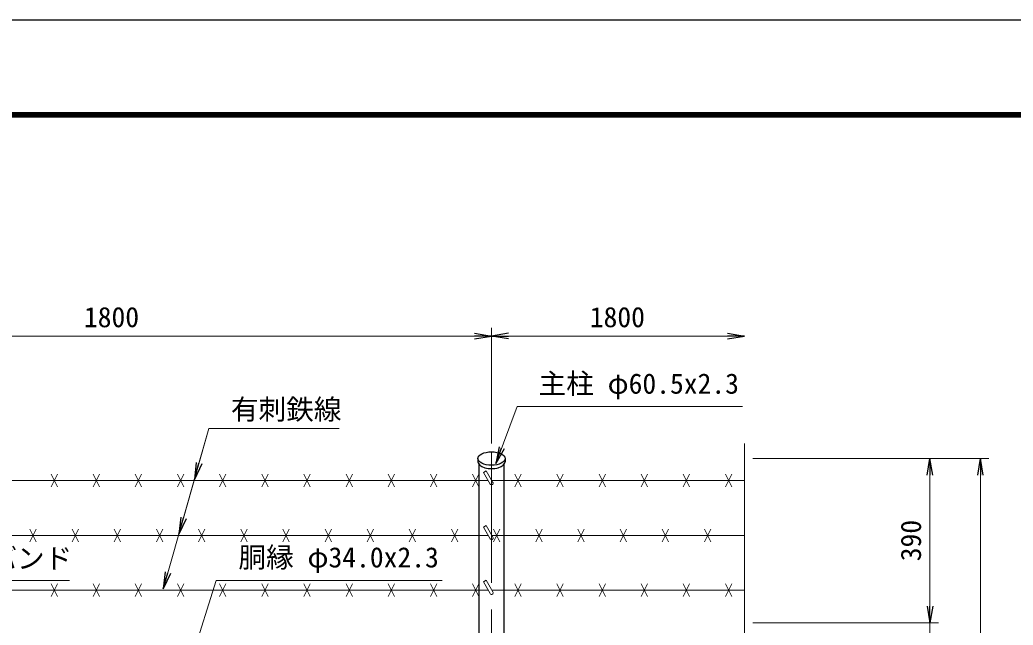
# Model space of a CAD drawing. Units: millimetres, scale not verified. Extents: x -4200 to 4200, y -2970 to 2970.
# Drawn here: x -2704 to -347, y 1535 to 2970 of the extents above; entities that cross this region are included whole.
import ezdxf
from ezdxf.enums import TextEntityAlignment as Align

# ---------------------------------------------------------------- set-up
doc = ezdxf.new("R2010")
doc.units = ezdxf.units.MM
doc.header["$LTSCALE"] = 10
doc.linetypes.add('USER1', pattern=[50.8, 31.75, -6.35, 6.35, -6.35])
for name, color, linetype, lineweight in [('0-0_D-STR1', 1, 'Continuous', 25), ('0-1_D-STR3', 3, 'Continuous', 13), ('0-2_D-BMK', 2, 'USER1', 13), ('0-4_D-STR-DIM', 7, 'Continuous', 13), ('0-A_D-STR-TXT', 7, 'Continuous', 13), ('0-C_D-TTL', 7, 'Continuous', 25)]:
    doc.layers.add(name, color=color, linetype=linetype, lineweight=lineweight)
doc.layers.add('0-5_0', color=7, linetype='Continuous')
doc.styles.add('ＭＳ ゴシック', font='')
doc.styles.get('ＭＳ ゴシック').set_extended_font_data('MS Gothic')

# ---------------------------------------------------------------- blocks, each defined once
blk = doc.blocks.new('_Open')
at = {"layer": '0-5_0'}
blk.add_line((-10, 1.667), (0, 0), dxfattribs=at)
blk.add_lwpolyline([(-10, -1.667), (0, 0), (-10, 0)], dxfattribs=at)

msp = doc.modelspace()

# ---------------------------------------------------------------- linework, layer by layer
at = {"layer": '0-0_D-STR1'}
for p, q in [((-1616.75, 1929.94), (-1616.75, 1921.98)), ((-1614.9, 1916.66), (-1614.9, 1460.23)), ((-1554.4, 1460.23), (-1554.4, 1916.66)), ((-1552.55, 1929.94), (-1552.55, 1921.98))]:
    msp.add_line(p, q, dxfattribs=at)
msp.add_ellipse((-1584.65, 1929.94), major_axis=(-32.1, 0), ratio=0.494803, dxfattribs=at)
msp.add_ellipse((-1584.65, 1921.98), major_axis=(-32.1, 0), ratio=0.494803, start_param=6.2831853, end_param=9.424778, dxfattribs=at)
at = {"layer": '0-1_D-STR3'}
for p, q in [((-2629.65, 1862.51), (-2614.65, 1892.51)), ((-2629.65, 1892.51), (-2614.65, 1862.51)), ((-2529.65, 1862.51), (-2514.65, 1892.51)), ((-2529.65, 1892.51), (-2514.65, 1862.51)), ((-2429.65, 1862.51), (-2414.65, 1892.51)), ((-2429.65, 1892.51), (-2414.65, 1862.51)), ((-2329.65, 1862.51), (-2314.65, 1892.51)), ((-2329.65, 1892.51), (-2314.65, 1862.51)), ((-2229.65, 1862.51), (-2214.65, 1892.51)), ((-2229.65, 1892.51), (-2214.65, 1862.51)), ((-2129.65, 1862.51), (-2114.65, 1892.51)), ((-2129.65, 1892.51), (-2114.65, 1862.51)), ((-2029.65, 1862.51), (-2014.65, 1892.51)), ((-2029.65, 1892.51), (-2014.65, 1862.51)), ((-1929.65, 1862.51), (-1914.65, 1892.51)), ((-1929.65, 1892.51), (-1914.65, 1862.51)), ((-1829.65, 1862.51), (-1814.65, 1892.51)), ((-1829.65, 1892.51), (-1814.65, 1862.51)), ((-1729.65, 1862.51), (-1714.65, 1892.51)), ((-1729.65, 1892.51), (-1714.65, 1862.51)), ((-1629.65, 1862.51), (-1614.65, 1892.51)), ((-1629.65, 1892.51), (-1614.65, 1862.51)), ((-1604.05, 1897.1), (-1597.12, 1901.1)), ((-1604.05, 1897.1), (-1588.12, 1869.51)), ((-1597.12, 1901.1), (-1581.19, 1873.51)), ((-1529.65, 1862.51), (-1514.65, 1892.51)), ((-1529.65, 1892.51), (-1514.65, 1862.51)), ((-1429.65, 1862.51), (-1414.65, 1892.51)), ((-1429.65, 1892.51), (-1414.65, 1862.51)), ((-1329.65, 1862.51), (-1314.65, 1892.51)), ((-1329.65, 1892.51), (-1314.65, 1862.51)), ((-1229.65, 1862.51), (-1214.65, 1892.51)), ((-1229.65, 1892.51), (-1214.65, 1862.51)), ((-1129.65, 1862.51), (-1114.65, 1892.51)), ((-1129.65, 1892.51), (-1114.65, 1862.51)), ((-1029.65, 1862.51), (-1014.65, 1892.51)), ((-1029.65, 1892.51), (-1014.65, 1862.51)), ((-1592.74, 1877.51), (-3383.5, 1877.51)), ((-984.65, 1877.51), (-1583.5, 1877.51)), ((-1604.05, 1767.2), (-1597.12, 1771.2)), ((-1597.12, 1771.2), (-1581.19, 1743.61)), ((-1592.74, 1747.61), (-3383.5, 1747.61)), ((-2679.65, 1732.61), (-2664.65, 1762.61)), ((-2679.65, 1762.61), (-2664.65, 1732.61)), ((-2579.65, 1732.61), (-2564.65, 1762.61)), ((-2579.65, 1762.61), (-2564.65, 1732.61)), ((-2479.65, 1732.61), (-2464.65, 1762.61)), ((-2479.65, 1762.61), (-2464.65, 1732.61)), ((-2379.65, 1732.61), (-2364.65, 1762.61)), ((-2379.65, 1762.61), (-2364.65, 1732.61)), ((-2279.65, 1732.61), (-2264.65, 1762.61)), ((-2279.65, 1762.61), (-2264.65, 1732.61)), ((-2179.65, 1732.61), (-2164.65, 1762.61)), ((-2179.65, 1762.61), (-2164.65, 1732.61)), ((-2079.65, 1732.61), (-2064.65, 1762.61)), ((-2079.65, 1762.61), (-2064.65, 1732.61)), ((-1979.65, 1732.61), (-1964.65, 1762.61)), ((-1979.65, 1762.61), (-1964.65, 1732.61)), ((-1879.65, 1732.61), (-1864.65, 1762.61)), ((-1879.65, 1762.61), (-1864.65, 1732.61)), ((-1779.65, 1732.61), (-1764.65, 1762.61)), ((-1779.65, 1762.61), (-1764.65, 1732.61)), ((-1679.65, 1732.61), (-1664.65, 1762.61)), ((-1679.65, 1762.61), (-1664.65, 1732.61)), ((-1604.05, 1767.2), (-1588.12, 1739.61)), ((-984.65, 1747.61), (-1583.5, 1747.61)), ((-1579.65, 1732.61), (-1564.65, 1762.61)), ((-1579.65, 1762.61), (-1564.65, 1732.61)), ((-1479.65, 1732.61), (-1464.65, 1762.61)), ((-1479.65, 1762.61), (-1464.65, 1732.61)), ((-1379.65, 1732.61), (-1364.65, 1762.61)), ((-1379.65, 1762.61), (-1364.65, 1732.61)), ((-1279.65, 1732.61), (-1264.65, 1762.61)), ((-1279.65, 1762.61), (-1264.65, 1732.61)), ((-1179.65, 1732.61), (-1164.65, 1762.61)), ((-1179.65, 1762.61), (-1164.65, 1732.61)), ((-1079.65, 1732.61), (-1064.65, 1762.61)), ((-1079.65, 1762.61), (-1064.65, 1732.61)), ((-2629.65, 1602.7), (-2614.65, 1632.7)), ((-2629.65, 1632.7), (-2614.65, 1602.7)), ((-2529.65, 1602.7), (-2514.65, 1632.7)), ((-2529.65, 1632.7), (-2514.65, 1602.7)), ((-2429.65, 1602.7), (-2414.65, 1632.7)), ((-2429.65, 1632.7), (-2414.65, 1602.7)), ((-2329.65, 1602.7), (-2314.65, 1632.7)), ((-2329.65, 1632.7), (-2314.65, 1602.7)), ((-2229.65, 1602.7), (-2214.65, 1632.7)), ((-2229.65, 1632.7), (-2214.65, 1602.7)), ((-2129.65, 1602.7), (-2114.65, 1632.7)), ((-2129.65, 1632.7), (-2114.65, 1602.7)), ((-2029.65, 1602.7), (-2014.65, 1632.7)), ((-2029.65, 1632.7), (-2014.65, 1602.7)), ((-1929.65, 1602.7), (-1914.65, 1632.7)), ((-1929.65, 1632.7), (-1914.65, 1602.7)), ((-1829.65, 1602.7), (-1814.65, 1632.7)), ((-1829.65, 1632.7), (-1814.65, 1602.7)), ((-1729.65, 1602.7), (-1714.65, 1632.7)), ((-1729.65, 1632.7), (-1714.65, 1602.7)), ((-1629.65, 1602.7), (-1614.65, 1632.7)), ((-1629.65, 1632.7), (-1614.65, 1602.7)), ((-1604.05, 1637.29), (-1597.12, 1641.29)), ((-1604.05, 1637.29), (-1588.12, 1609.7)), ((-1597.12, 1641.29), (-1581.19, 1613.7)), ((-1529.65, 1602.7), (-1514.65, 1632.7)), ((-1529.65, 1632.7), (-1514.65, 1602.7)), ((-1429.65, 1602.7), (-1414.65, 1632.7)), ((-1429.65, 1632.7), (-1414.65, 1602.7)), ((-1329.65, 1602.7), (-1314.65, 1632.7)), ((-1329.65, 1632.7), (-1314.65, 1602.7)), ((-1229.65, 1602.7), (-1214.65, 1632.7)), ((-1229.65, 1632.7), (-1214.65, 1602.7)), ((-1129.65, 1602.7), (-1114.65, 1632.7)), ((-1129.65, 1632.7), (-1114.65, 1602.7)), ((-1029.65, 1602.7), (-1014.65, 1632.7)), ((-1029.65, 1632.7), (-1014.65, 1602.7)), ((-1592.74, 1617.7), (-3383.5, 1617.7)), ((-984.65, 1617.7), (-1583.5, 1617.7))]:
    msp.add_line(p, q, dxfattribs=at)
for centre in [(-1584.65, 1871.51), (-1584.65, 1741.61), (-1584.65, 1611.7)]:
    msp.add_arc(centre, 4, 210, 30, dxfattribs=at)
at = {"layer": '0-2_D-BMK'}
msp.add_line((-1584.65, -904.77), (-1584.65, 1945.23), dxfattribs=at)
at = {"layer": '0-4_D-STR-DIM'}
for p, q in [((-1584.65, 1965.23), (-1584.65, 2240.23)), ((-1584.65, 1965.23), (-1584.65, 2240.23)), ((-3344.65, 2220.23), (-1624.65, 2220.23)), ((-1544.65, 2220.23), (-1024.65, 2220.23)), ((-984.65, 1965.23), (-984.65, 500.88)), ((-964.65, 1930.23), (-404.65, 1930.23)), ((-964.65, 1930.23), (-524.65, 1930.23)), ((-544.65, 1580.23), (-544.65, 1890.23)), ((-424.65, 1890.23), (-424.65, -499.77)), ((-544.65, 1580.23), (-544.65, 1620.23)), ((-964.65, 1540.23), (-524.65, 1540.23)), ((-964.65, 1540.23), (-524.65, 1540.23)), ((-544.65, 1540.23), (-544.65, 1460.23))]:
    msp.add_line(p, q, dxfattribs=at)
at = {"layer": '0-A_D-STR-TXT'}
for q in [(-2325.87, 1752.51), (-2289.02, 1882.41)]:
    msp.add_line((-2255.41, 2000.9), q, dxfattribs=at)
for points in [[(-989.26, 2053.23), (-1523.94, 2053.23), (-1573.97, 1919.67)], [(-1945.86, 2000.9), (-2255.41, 2000.9), (-2362.72, 1622.6)], [(-2585.77, 1640.99), (-2888.22, 1640.99), (-2934.15, 1464.16)], [(-1701.54, 1640.99), (-2237.49, 1640.99), (-2294.05, 1462.13)]]:
    msp.add_lwpolyline(points, dxfattribs=at)
at = {"layer": '0-C_D-TTL', "color": 2}
msp.add_lwpolyline([(-4199.68, 2970.23), (4200.32, 2970.23), (4200.32, -2969.77), (-4199.68, -2969.77)], close=True, dxfattribs=at)
at = {"layer": '0-C_D-TTL'}
for points in [[(-3929.68, 2750.23), (3930.32, 2750.23), (3930.32, -2749.77), (-3929.68, -2749.77)], [(-3927.18, 2747.73), (3927.82, 2747.73), (3927.82, -2747.27), (-3927.18, -2747.27)], [(-3924.68, 2745.23), (3925.32, 2745.23), (3925.32, -2744.77), (-3924.68, -2744.77)], [(-3922.18, 2742.73), (3922.82, 2742.73), (3922.82, -2742.27), (-3922.18, -2742.27)], [(-3919.68, 2740.23), (3920.32, 2740.23), (3920.32, -2739.77), (-3919.68, -2739.77)]]:
    msp.add_lwpolyline(points, close=True, dxfattribs=at)

# ---------------------------------------------------------------- block references
at = {"layer": '0-4_D-STR-DIM', "xscale": 4, "yscale": 4}
for p in [(-1584.65, 2220.23), (-984.65, 2220.23)]:
    msp.add_blockref('_Open', p, dxfattribs=at)
for p, rotation in [((-1584.65, 2220.23), 180), ((-544.65, 1930.23), 90), ((-424.65, 1930.23), 90), ((-544.65, 1540.23), 270), ((-544.65, 1540.23), 270)]:
    msp.add_blockref('_Open', p, dxfattribs=dict(at, rotation=rotation))
at = {"layer": '0-A_D-STR-TXT', "xscale": 4, "yscale": 4}
for p, rotation in [((-1574.67, 1917.8), 249.46512), ((-2289.57, 1880.49), 254.16392), ((-2326.41, 1750.58), 254.16392), ((-2363.26, 1620.68), 254.16392)]:
    msp.add_blockref('_Open', p, dxfattribs=dict(at, rotation=rotation))

# ---------------------------------------------------------------- texts
at = {"layer": '0-4_D-STR-DIM', "style": 'ＭＳ ゴシック'}
for p in [(-2551.55, 2226.97), (-1351.55, 2226.97)]:
    msp.add_text('1800', height=48.09, dxfattribs=at).set_placement(p, align=Align.BOTTOM_LEFT)
msp.add_text('390', height=48.09, rotation=90, dxfattribs=at).set_placement((-551.4, 1686.35), align=Align.BOTTOM_LEFT)
at = {"layer": '0-A_D-STR-TXT', "style": 'ＭＳ ゴシック'}
for s, p in [('主柱 φ60.5x2.3', (-1473.02, 2069.24)), ('有刺鉄線', (-2202.96, 2008.07)), ('吊バンド', (-2841.61, 1654.85)), ('胴縁 φ34.0x2.3', (-2185.04, 1657.26))]:
    msp.add_text(s, height=48.09, dxfattribs=at).set_placement(p, align=Align.BOTTOM_LEFT)

doc.saveas('drawing.dxf')
